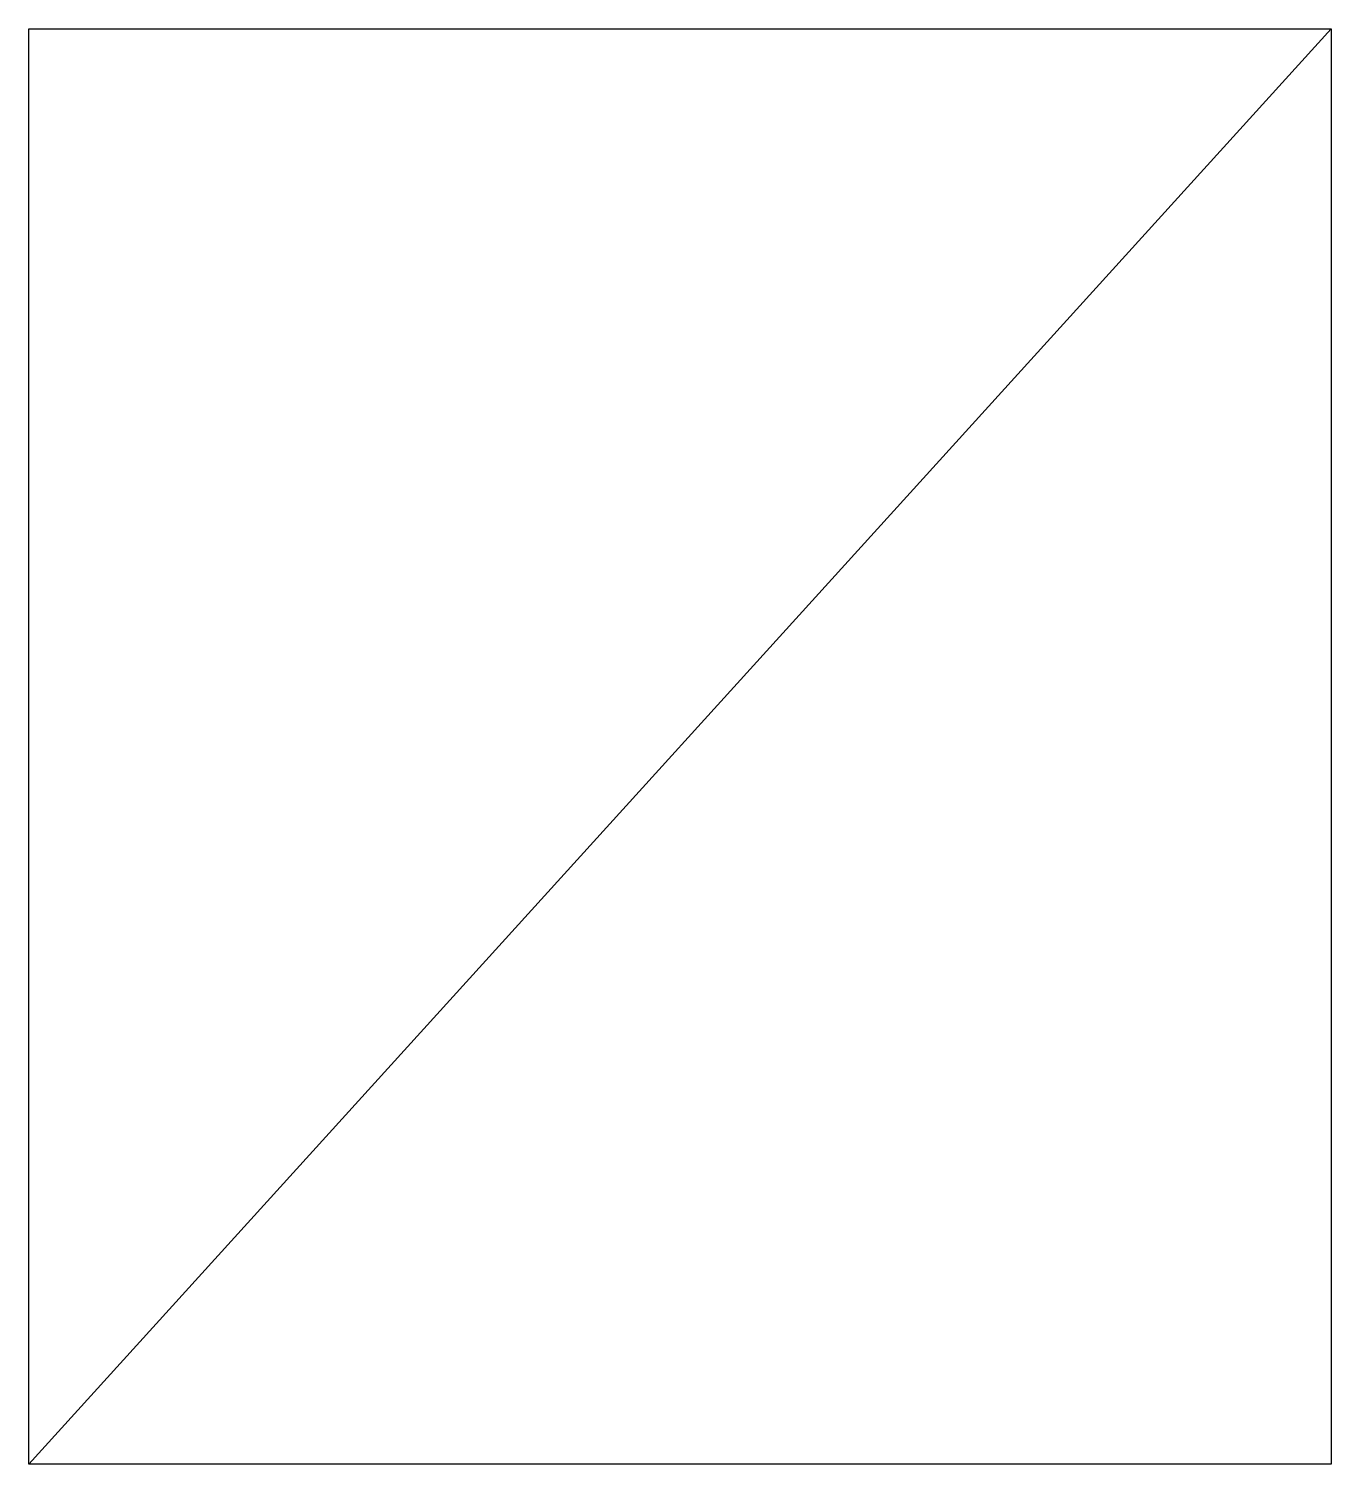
# Model space of a CAD drawing. Extents: x 0 to 490, y 0 to 540.
import ezdxf

# ---------------------------------------------------------------- set-up
doc = ezdxf.new("R2010")
doc.units = 0
doc.header["$LTSCALE"] = 25.4
doc.layers.get('0').update_dxf_attribs({"color": 13, "linetype": 'CONTINUOUS'})

msp = doc.modelspace()

# ---------------------------------------------------------------- linework, layer by layer
at = {"color": 0}
for p, q in [((0, 0), (0, 540)), ((0, 540), (490, 540)), ((490, 540), (490, 0)), ((490, 0), (0, 0))]:
    msp.add_line(p, q, dxfattribs=at)

# ---------------------------------------------------------------- meshes
mesh = msp.add_polyface(dxfattribs=at)
corners = [(490, 540), (0, 0), (0, 540), (490, 0)]
mesh.append_faces([[corners[k] for k in face] for face in [(0, 1, 2), (1, 0, 3)]], dxfattribs={"vtx0": -1, "color": 0})

doc.saveas('drawing.dxf')
